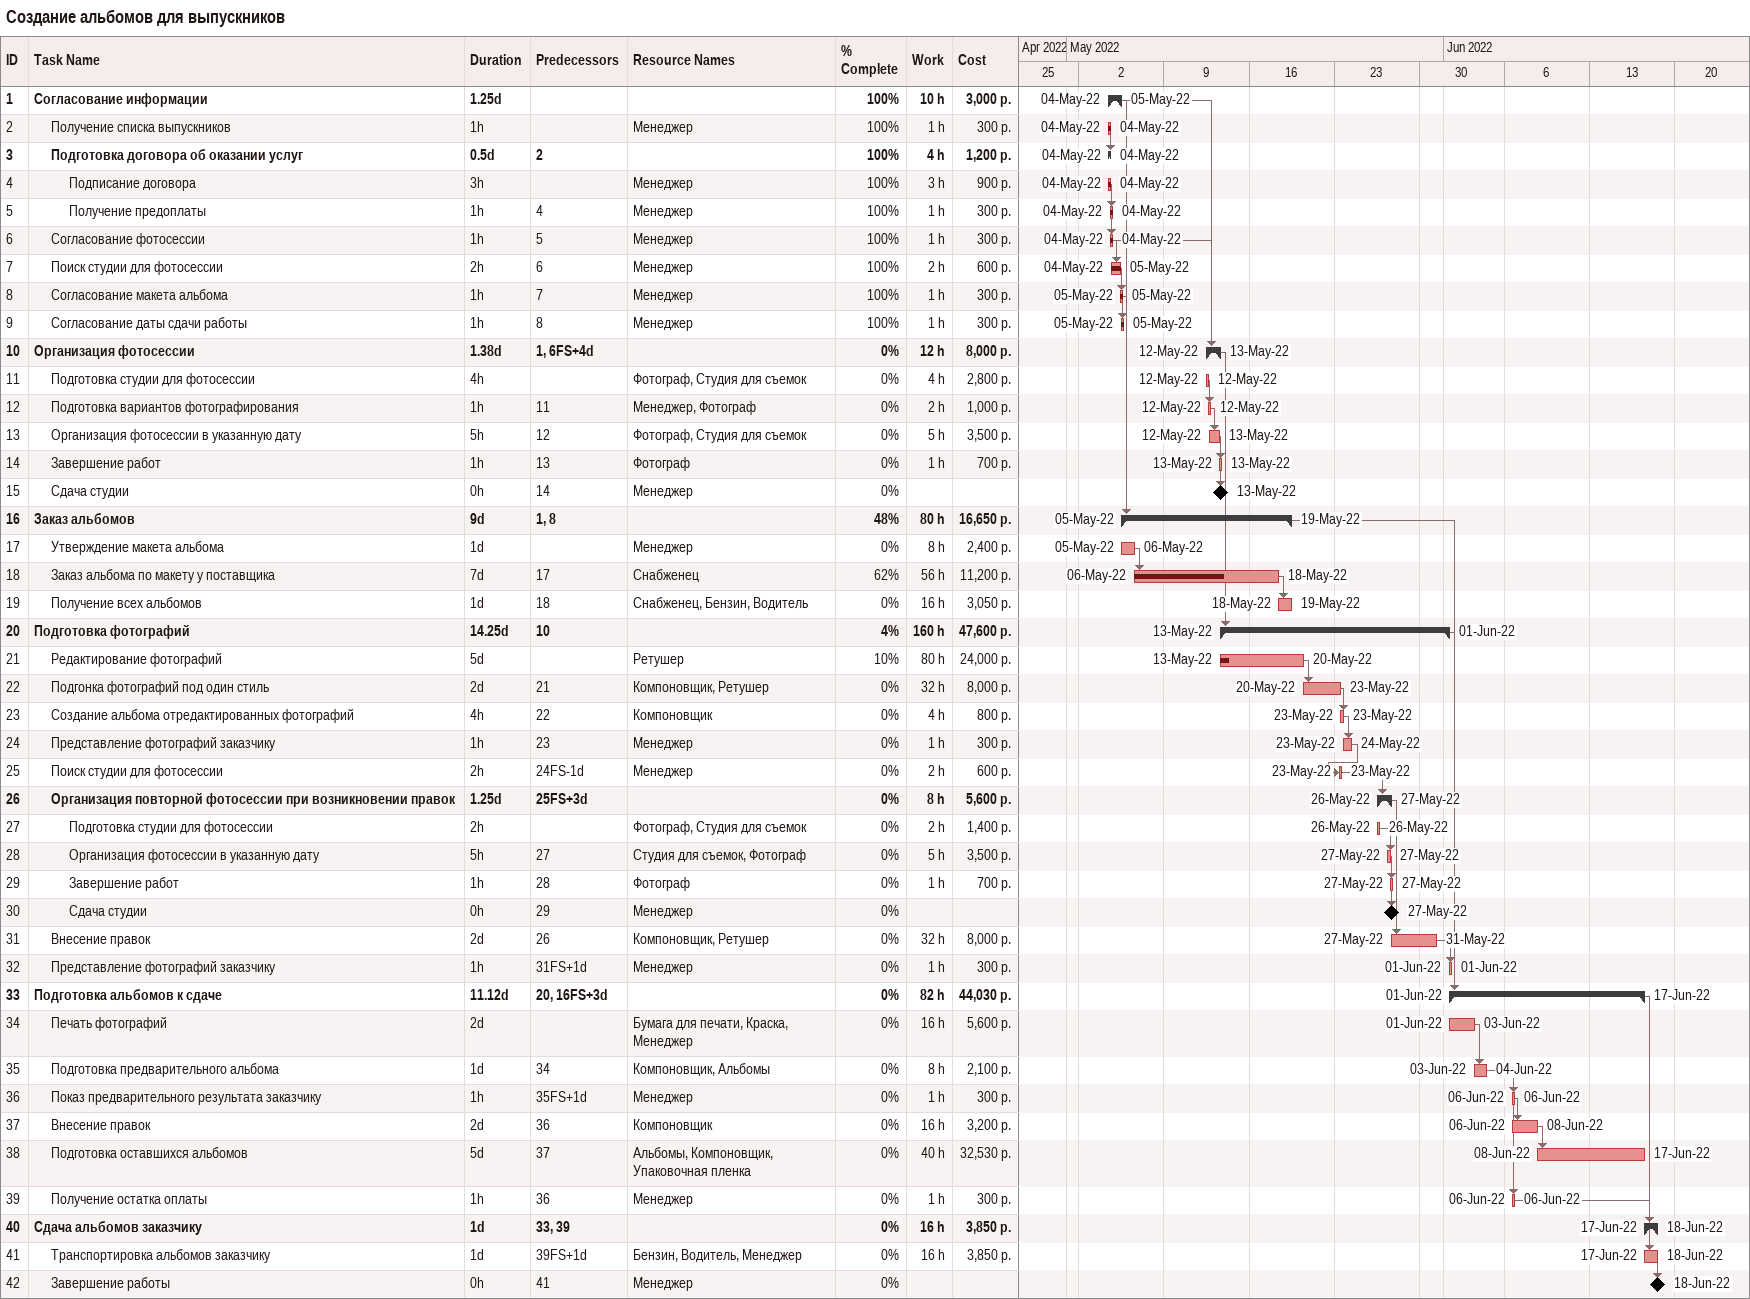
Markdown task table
Создание альбомов для выпускников

| ID | Level | Task | Duration | Start | Finish | Predecessors | Resources | % complete | Work (h) | Cost (р.) |
|---|---|---|---|---|---|---|---|---|---|---|
| 1 | 1 | **Согласование информации** | 1.25d | 2022-05-04 | 2022-05-05 |  |  | 100 | 10 | 3000 |
| 2 | 2 | Получение списка выпускников | 1h | 2022-05-04 | 2022-05-04 |  | Менеджер | 100 | 1 | 300 |
| 3 | 2 | **Подготовка договора об оказании услуг** | 0.5d | 2022-05-04 | 2022-05-04 | 2 |  | 100 | 4 | 1200 |
| 4 | 3 | Подписание договора | 3h | 2022-05-04 | 2022-05-04 |  | Менеджер | 100 | 3 | 900 |
| 5 | 3 | Получение предоплаты | 1h | 2022-05-04 | 2022-05-04 | 4 | Менеджер | 100 | 1 | 300 |
| 6 | 2 | Согласование фотосессии | 1h | 2022-05-04 | 2022-05-04 | 5 | Менеджер | 100 | 1 | 300 |
| 7 | 2 | Поиск студии для фотосессии | 2h | 2022-05-04 | 2022-05-05 | 6 | Менеджер | 100 | 2 | 600 |
| 8 | 2 | Согласование макета альбома | 1h | 2022-05-05 | 2022-05-05 | 7 | Менеджер | 100 | 1 | 300 |
| 9 | 2 | Согласование даты сдачи работы | 1h | 2022-05-05 | 2022-05-05 | 8 | Менеджер | 100 | 1 | 300 |
| 10 | 1 | **Организация фотосессии** | 1.38d | 2022-05-12 | 2022-05-13 | 1, 6FS+4d |  | 0 | 12 | 8000 |
| 11 | 2 | Подготовка студии для фотосессии | 4h | 2022-05-12 | 2022-05-12 |  | Фотограф, Студия для съемок | 0 | 4 | 2800 |
| 12 | 2 | Подготовка вариантов фотографирования | 1h | 2022-05-12 | 2022-05-12 | 11 | Менеджер, Фотограф | 0 | 2 | 1000 |
| 13 | 2 | Организация фотосессии в указанную дату | 5h | 2022-05-12 | 2022-05-13 | 12 | Фотограф, Студия для съемок | 0 | 5 | 3500 |
| 14 | 2 | Завершение работ | 1h | 2022-05-13 | 2022-05-13 | 13 | Фотограф | 0 | 1 | 700 |
| 15 | 2 | Сдача студии | 0h | 2022-05-13 | 2022-05-13 | 14 | Менеджер | 0 |  |  |
| 16 | 1 | **Заказ альбомов** | 9d | 2022-05-05 | 2022-05-19 | 1, 8 |  | 48 | 80 | 16650 |
| 17 | 2 | Утверждение макета альбома | 1d | 2022-05-05 | 2022-05-06 |  | Менеджер | 0 | 8 | 2400 |
| 18 | 2 | Заказ альбома по макету у поставщика | 7d | 2022-05-06 | 2022-05-18 | 17 | Снабженец | 62 | 56 | 11200 |
| 19 | 2 | Получение всех альбомов | 1d | 2022-05-18 | 2022-05-19 | 18 | Снабженец, Бензин, Водитель | 0 | 16 | 3050 |
| 20 | 1 | **Подготовка фотографий** | 14.25d | 2022-05-13 | 2022-06-01 | 10 |  | 4 | 160 | 47600 |
| 21 | 2 | Редактирование фотографий | 5d | 2022-05-13 | 2022-05-20 |  | Ретушер | 10 | 80 | 24000 |
| 22 | 2 | Подгонка фотографий под один стиль | 2d | 2022-05-20 | 2022-05-23 | 21 | Компоновщик, Ретушер | 0 | 32 | 8000 |
| 23 | 2 | Создание альбома отредактированных фотографий | 4h | 2022-05-23 | 2022-05-23 | 22 | Компоновщик | 0 | 4 | 800 |
| 24 | 2 | Представление фотографий заказчику | 1h | 2022-05-23 | 2022-05-24 | 23 | Менеджер | 0 | 1 | 300 |
| 25 | 2 | Поиск студии для фотосессии | 2h | 2022-05-23 | 2022-05-23 | 24FS-1d | Менеджер | 0 | 2 | 600 |
| 26 | 2 | **Организация повторной фотосессии при возникновении правок** | 1.25d | 2022-05-26 | 2022-05-27 | 25FS+3d |  | 0 | 8 | 5600 |
| 27 | 3 | Подготовка студии для фотосессии | 2h | 2022-05-26 | 2022-05-26 |  | Фотограф, Студия для съемок | 0 | 2 | 1400 |
| 28 | 3 | Организация фотосессии в указанную дату | 5h | 2022-05-27 | 2022-05-27 | 27 | Студия для съемок, Фотограф | 0 | 5 | 3500 |
| 29 | 3 | Завершение работ | 1h | 2022-05-27 | 2022-05-27 | 28 | Фотограф | 0 | 1 | 700 |
| 30 | 3 | Сдача студии | 0h | 2022-05-27 | 2022-05-27 | 29 | Менеджер | 0 |  |  |
| 31 | 2 | Внесение правок | 2d | 2022-05-27 | 2022-05-31 | 26 | Компоновщик, Ретушер | 0 | 32 | 8000 |
| 32 | 2 | Представление фотографий заказчику | 1h | 2022-06-01 | 2022-06-01 | 31FS+1d | Менеджер | 0 | 1 | 300 |
| 33 | 1 | **Подготовка альбомов к сдаче** | 11.12d | 2022-06-01 | 2022-06-17 | 20, 16FS+3d |  | 0 | 82 | 44030 |
| 34 | 2 | Печать фотографий | 2d | 2022-06-01 | 2022-06-03 |  | Бумага для печати, Краска, Менеджер | 0 | 16 | 5600 |
| 35 | 2 | Подготовка предварительного альбома | 1d | 2022-06-03 | 2022-06-04 | 34 | Компоновщик, Альбомы | 0 | 8 | 2100 |
| 36 | 2 | Показ предварительного результата заказчику | 1h | 2022-06-06 | 2022-06-06 | 35FS+1d | Менеджер | 0 | 1 | 300 |
| 37 | 2 | Внесение правок | 2d | 2022-06-06 | 2022-06-08 | 36 | Компоновщик | 0 | 16 | 3200 |
| 38 | 2 | Подготовка оставшихся альбомов | 5d | 2022-06-08 | 2022-06-17 | 37 | Альбомы, Компоновщик, Упаковочная пленка | 0 | 40 | 32530 |
| 39 | 2 | Получение остатка оплаты | 1h | 2022-06-06 | 2022-06-06 | 36 | Менеджер | 0 | 1 | 300 |
| 40 | 1 | **Сдача альбомов заказчику** | 1d | 2022-06-17 | 2022-06-18 | 33, 39 |  | 0 | 16 | 3850 |
| 41 | 2 | Транспортировка альбомов заказчику | 1d | 2022-06-17 | 2022-06-18 | 39FS+1d | Бензин, Водитель, Менеджер | 0 | 16 | 3850 |
| 42 | 2 | Завершение работы | 0h | 2022-06-18 | 2022-06-18 | 41 | Менеджер | 0 |  |  |
